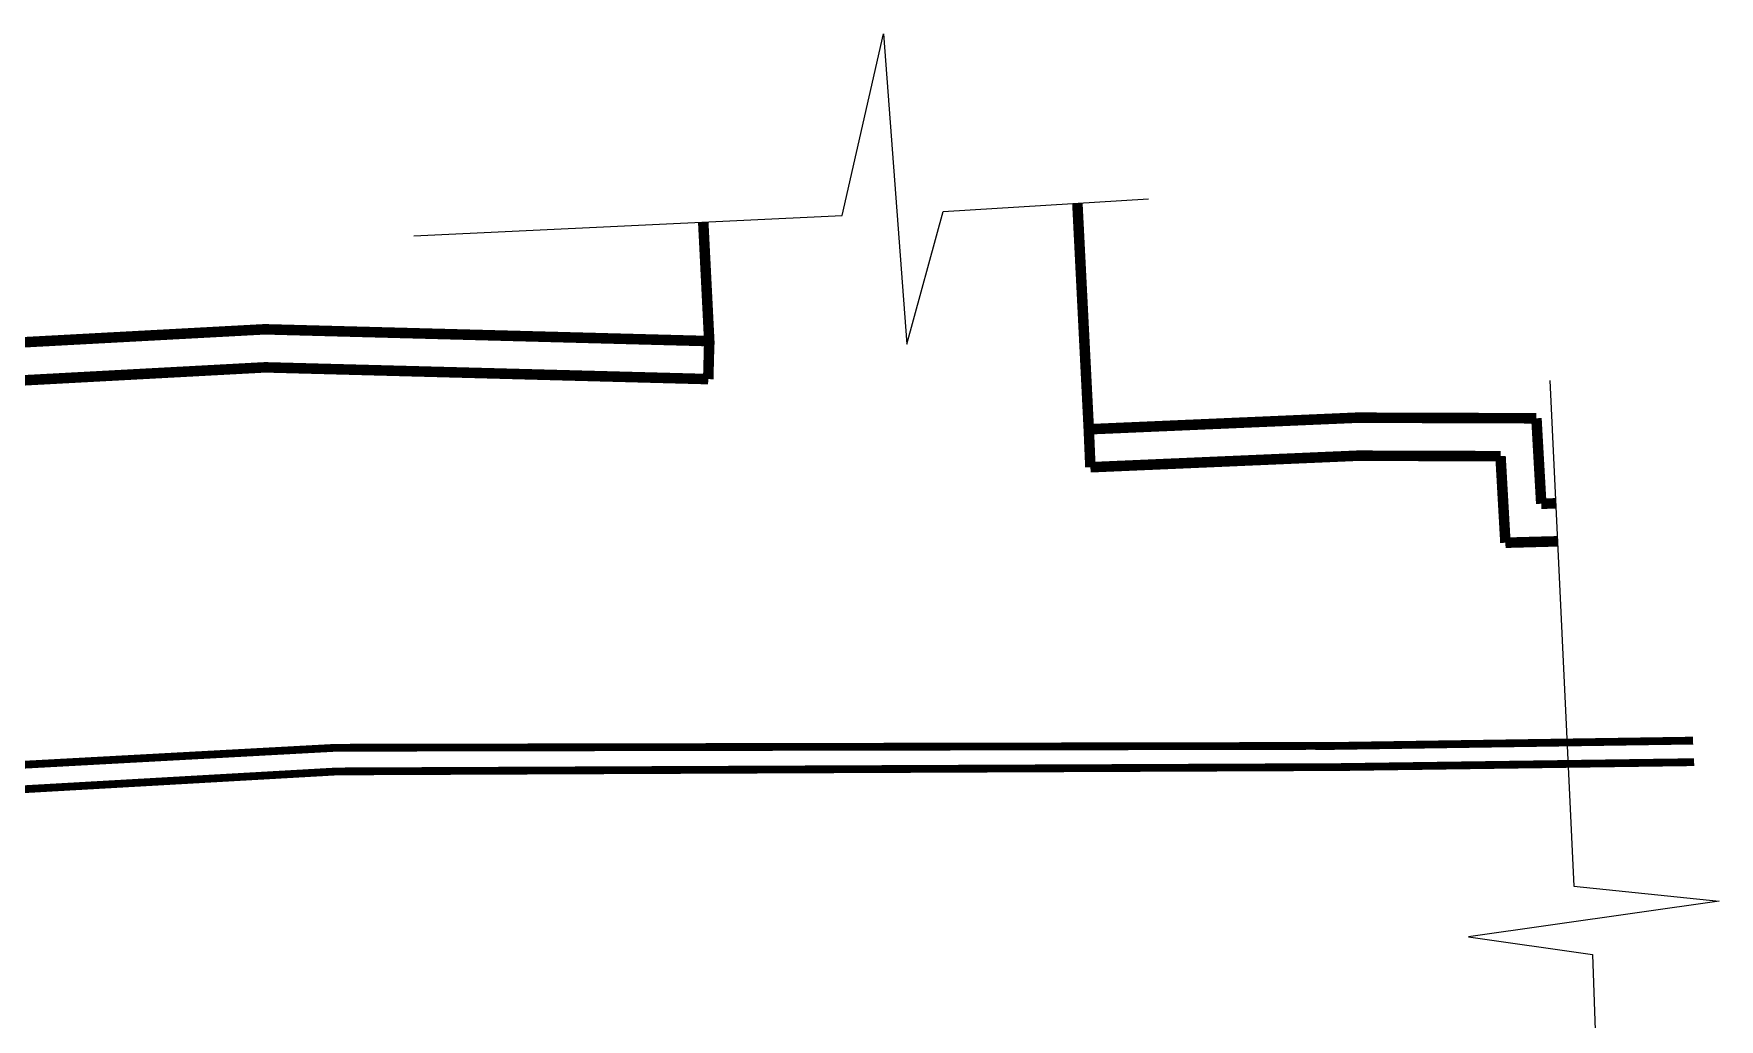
# Model space of a CAD drawing. Header units: millimetres. Extents: x 221017 to 6120115, y -1189702 to 83047459.
# Drawn here: x 3156429 to 3200417, y 88358 to 114058 of the extents above; entities that cross this region are included whole.
import ezdxf

# ---------------------------------------------------------------- set-up
doc = ezdxf.new("R2010")
doc.units = ezdxf.units.MM
doc.header["$LTSCALE"] = 150
doc.header["$MEASUREMENT"] = 0
doc.layers.get('0').update_dxf_attribs({"linetype": 'CONTINUOUS', "lineweight": 9})
doc.layers.add('ROAD', color=1, linetype='CONTINUOUS')

msp = doc.modelspace()

# ---------------------------------------------------------------- linework, layer by layer
for points in [[(3177525.4, 109319.9), (3178608.7, 114058.2), (3179213.8, 105959.4), (3180163, 109420.4)], [(3180163, 109420.4), (3185522.7, 109754.9)], [(3166347.3, 108784.5), (3177525.4, 109319.9)], [(3195990.8, 105015.6), (3196623.2, 91830), (3200417.3, 91435.2), (3193874.7, 90509.5), (3197105.2, 90042.9), (3197549.5, 77459.9)]]:
    msp.add_lwpolyline(points)
at = {"layer": 'ROAD', "lineweight": 15, "const_width": 274.3}
for points in [[(3183963.4, 103743.4), (3183665.6, 109639)], [(3174063.7, 105945.5), (3173902.1, 109146.3)], [(3174058.8, 106042.5), (3162455.9, 106350.3), (3138999.7, 105089.2)], [(3174032.5, 105051.6), (3174058.8, 106042.5)], [(3174032.5, 105051.6), (3162469.4, 105358.4), (3139052.9, 104099.4)], [(3190956.8, 104045.4), (3183962.7, 103743.3)], [(3184005.5, 102753), (3183963.4, 103743.4)], [(3190956.8, 104045.4), (3195645.2, 104030.1)], [(3195771.2, 101801.6), (3195645.2, 104030.1)], [(3190999.6, 103055), (3184005.5, 102753)], [(3190953.6, 103054.1), (3194708.2, 103041.9)], [(3194835.8, 100784.7), (3194708.2, 103041.9)], [(3195771.2, 101801.6), (3196144.5, 101811.7)], [(3194835.8, 100784.7), (3196192, 100821.4)]]:
    msp.add_lwpolyline(points, dxfattribs=at)
at = {"layer": 'ROAD', "color": 102, "lineweight": 15, "const_width": 203.2}
for points in [[(3190485.6, 95487.1), (3164324.1, 95438.1), (3132071.1, 93687.4), (3094345, 92365), (3070560, 91739.5), (3058385.5, 91401.6), (3046405.9, 91304.9), (3034359.4, 91067.1), (3022381.5, 91042.6), (3013935.7, 91210.6), (2999974.3, 91510.6), (2987164.7, 91734.8)], [(3199734.4, 95624.4), (3189870.8, 95477.9)], [(3199761.3, 95062.3), (3190538.2, 94934.5), (3164350.5, 94820.7), (3133966, 93096.8), (3094308.9, 91732.7)]]:
    msp.add_lwpolyline(points, dxfattribs=at)

doc.saveas('drawing.dxf')
